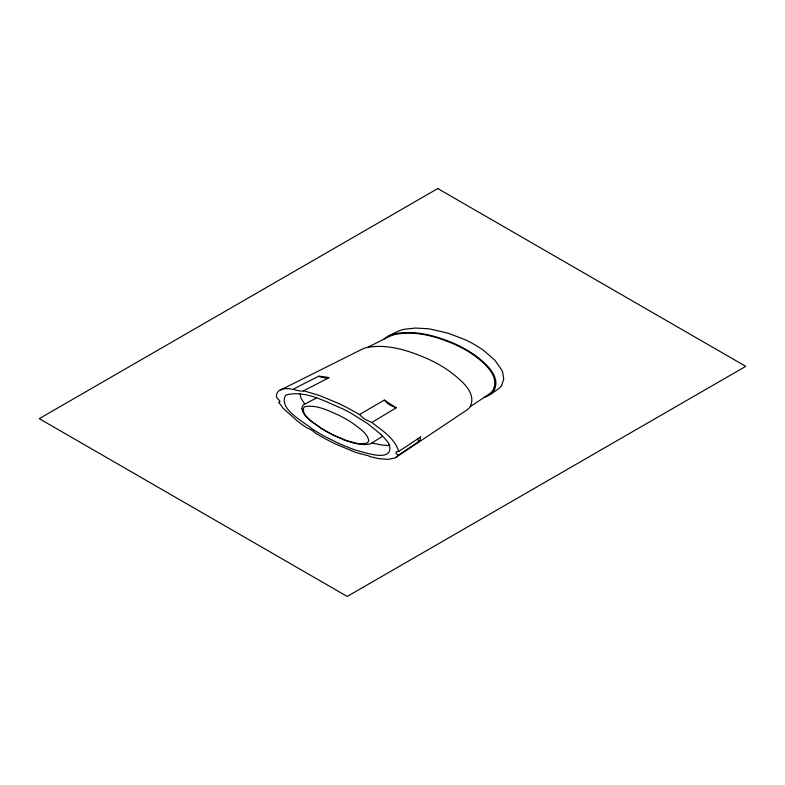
<?xml version="1.0" encoding="UTF-8"?>
<svg xmlns="http://www.w3.org/2000/svg" width="785" height="785" viewBox="0 0 785 785"><rect width="100%" height="100%" fill="white"/><g stroke="black" fill="none" stroke-linecap="round" stroke-linejoin="round"><path stroke-width="1.18" d="M501.733 385.298L503.715 379.175L502.724 372.463A62.162 35.894 0 0 0 501.772 370.078L494.933 360.286L483.962 350.679A120.134 69.355 0 0 0 464.563 339.473L447.921 333.144L430.965 329.2A62.162 35.894 0 0 0 426.824 328.65L415.196 328.071L404.599 329.219A25.915 14.964 0 0 0 396.827 331.849L388.281 336.127A22.883 13.208 0 0 0 383.551 339.414M279.852 401.9L278.803 402.44L283.12 408.22L297.544 421.231A201.922 116.582 0 0 0 306.719 427.737L310.909 429.758A43.303 25.002 0 0 1 312.989 431.034L316.375 433.791L324.401 438.334A237.992 137.404 0 0 0 335.764 444.084L355.791 452.464L368.018 455.673A27.926 16.122 0 0 1 370.324 456.693L378.242 458.528L386.612 459.294A19.419 11.206 0 0 0 389.026 459.215L394.649 458.038A8.851 5.112 0 0 0 396.14 457.243A9.95 5.74 0 0 0 397.916 455.467L419.259 441.229A14.316 8.272 0 0 1 417.855 439.659L417.541 439.001M396.14 457.243L466.761 410.074A20.518 11.844 0 0 0 469.803 407.327C477.986 392.677 459.51 378.959 449.412 371.217A144.273 83.298 0 0 0 428.993 359.422C409.652 350.915 387.79 343.32 366.438 347.647A20.508 11.844 0 0 0 361.669 349.403L278.93 390.793L277.125 392.755L276.438 395.807L276.683 397.573L279.725 400.85L279.48 402.263A1.325 0.765 0 0 1 278.803 402.43M484.08 397.445A22.863 13.198 0 0 0 489.771 394.718L497.17 389.772A25.905 14.954 0 0 0 501.723 385.298M470.323 406.61L488.78 394.315A24.109 13.924 0 0 0 492.803 390.488C500.388 376.731 484.747 363.259 474.846 355.89A123.402 71.249 0 0 0 455.526 344.743C436.951 336.598 415.981 330.456 395.611 334.361A24.109 13.924 0 0 0 388.967 336.686L367.674 347.353M397.916 455.467L396.013 453.249L396.278 451.807A1.501 0.863 0 0 1 396.572 451.66L398.711 451.483L420.574 437M382.432 436.342L371.953 442.926L381.392 444.967L389.605 445.664C392.922 462.826 365.29 452.366 357.685 450.757A128.554 74.222 0 0 1 350.552 448.284L338.649 443.378L324.862 436.499A221.507 127.886 0 0 1 312.057 428.895C304.001 421.673 278.832 409.642 285.289 395.728A8.115 4.681 0 0 1 286.702 394.806C306.042 390.204 325.422 401.694 342.672 408.828A225.952 130.447 0 0 1 351.268 413.352L367.39 423.4L380.911 434.34M359.461 414.539L363.524 418.238A42.439 24.502 0 0 0 366.173 419.897L371.805 422.477L396.16 407.827L384.316 400.085L359.461 414.539L348.942 408.612A230.633 133.156 0 0 0 337.884 403.137L319.613 395.571L303.628 390.753A1.884 1.089 0 0 1 303.147 391.156C295.543 391.254 287.683 385.975 279.98 390.184M316.178 398.093L304.776 404.147L301.244 398.701L300.027 393.952M303.628 390.753L329.101 377.663A50.544 29.182 0 0 0 318.759 376.182L293.531 388.967M327.738 378.36L320.614 377.045A21.411 12.364 0 0 1 318.749 376.211M364.24 444.604L356.743 443.711A40.28 23.256 0 0 1 354.997 443.319M396.16 407.827L390.626 405.384A35.688 20.606 0 0 1 388.075 403.775L384.316 400.095M343.928 439.826L333.164 435.106L321.369 428.512M320.712 428.1L311.203 421.231L304.884 414.98A38.337 22.137 0 0 1 302.598 411.458M371.805 422.477C382.02 430.406 394.953 438.364 398.711 451.483M388.987 444.339L389.576 445.595M302.539 411.271L301.862 408.602M380.764 434.399A80.364 46.393 0 0 1 389.144 444.3M489.771 394.718A24.541 14.169 0 0 0 493.853 390.822C501.546 376.829 485.65 363.141 475.582 355.654A125.433 72.416 0 0 0 455.938 344.311C437.059 336.029 415.746 329.798 395.032 333.762A24.531 14.159 0 0 0 388.271 336.117M372.129 443.034A10.411 6.015 0 0 1 364.25 444.536M354.967 443.348A64.919 37.484 0 0 1 343.977 439.786M301.97 408.308A10.117 5.838 0 0 1 304.629 404.069M420.495 437A19.311 11.147 0 0 1 419.327 441.248M368.675 440.149L368.106 442.122L366.301 443.407L358.333 443.692L346.519 440.63L333.075 434.919A137.65 79.471 0 0 1 321.556 428.502C315.433 423.341 301.195 417.277 303.726 407.572A5.004 2.895 0 0 1 305.306 406.601C317.081 404.638 328.64 410.781 339.14 415.402A132.233 76.341 0 0 1 349.089 420.937A122.431 70.689 0 0 1 355.016 424.881C360.168 429.13 367.066 433.222 368.675 440.149M437.785 188.557L39.25 418.65L347.215 596.443L745.75 366.35L437.785 188.557"/></g></svg>
